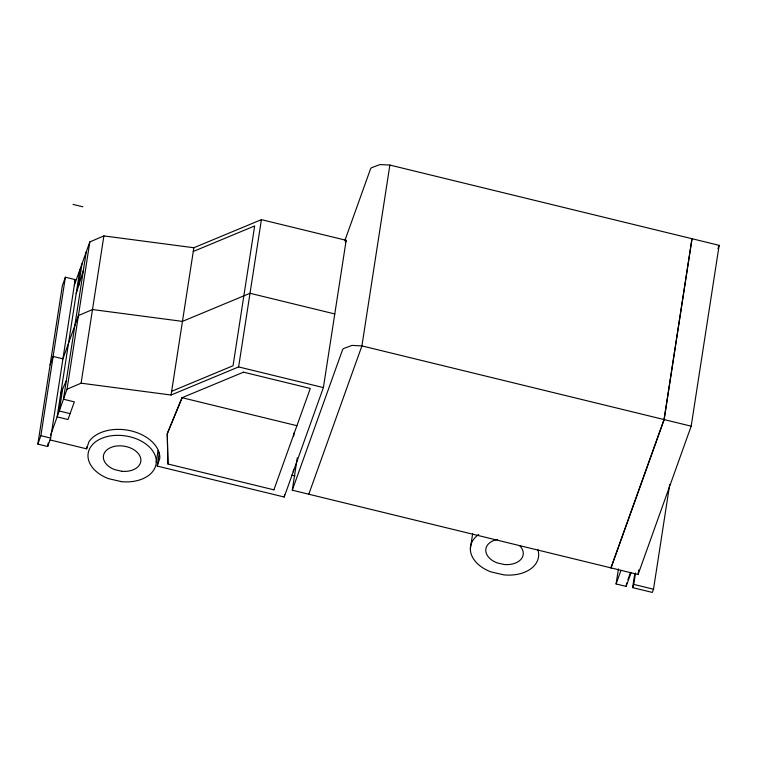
<?xml version="1.0" encoding="UTF-8"?>
<svg xmlns="http://www.w3.org/2000/svg" width="757" height="757" viewBox="0 0 757 757"><rect width="100%" height="100%" fill="white"/><g stroke="black" fill="none" stroke-linecap="round" stroke-linejoin="round"><path stroke-width="1.14" d="M37.85 444.122L62.358 285.654L65.376 277.213L75.189 279.607L50.681 438.066L47.653 446.516L37.85 444.122L40.878 435.672L65.376 277.213M47.653 446.516L48.202 443.015M79.911 269.587L57.135 416.87L68.016 419.52L74.328 401.882L63.446 399.223L86.232 251.949M62.661 388.852L59.235 410.985L70.117 413.644M78.596 285.843L82.011 263.71M50.445 435.559L67.042 389.202L89.818 241.928L103.879 235.91L193.849 247.747L261.402 219.644L346.167 240.31L323.39 387.584L284.206 497.018L157.229 466.066L159.311 452.629M67.042 389.202L81.103 383.184L103.879 235.91M50.113 439.949L86.601 448.844L86.941 446.611M156.283 461.902L158.052 450.5M81.103 383.184L171.073 395.022L193.849 247.747M171.073 395.022L238.625 366.918L261.402 219.644M284.206 497.018L284.575 494.681M293.612 436.231L294.151 432.73M293.233 471.819L293.593 469.482M344.804 240.754L370.561 168.83L371.441 167.742L379.967 164.572L389.874 165.064L719.15 245.334L691.179 426.172L638.075 574.497L292.278 490.195L297.283 457.834M389.874 165.064L361.912 345.902L308.799 494.226M470.362 548.541L472.652 533.723M631.026 572.784L626.143 586.41L616.094 583.959L618.422 568.933M626.143 586.41L626.682 582.947M669.699 484.489L653.509 589.211L652.354 592.428L632.615 587.621L634.745 573.863M632.615 587.621L633.77 584.404L635.539 572.935M638.075 574.497L638.785 569.879M76.202 293.593L83.384 270.353M86.591 448.873L88.938 441.728A37.225 24.849 8.8 0 1 130.696 430.799A37.225 24.849 8.8 0 1 159.841 458.127L157.238 466.028M74.432 281.718L75.189 279.607M74.318 285.2L89.818 241.928M50.104 364.893L53.122 356.443L62.935 358.837L78.425 315.565L92.496 309.547L182.456 321.384L250.018 293.281L334.783 313.947M345.372 242.524L346.167 240.31M273.883 489.826L310.304 388.464L243.413 372.151M292.278 490.195L342.59 349.668L343.47 348.58L351.996 345.41L361.912 345.902L691.179 426.172M717.958 248.656L719.15 245.334M610.927 567.882L664.04 419.558L692.002 238.72L664.154 419.586L611.05 567.911M616.094 583.959L620.977 570.333M627.922 579.72L630.562 572.368M243.499 372.179L182.04 397.699L167.24 433.695L167.903 463.984L274.006 489.855M182.106 397.709L167.297 433.714L167.969 464.003M60.844 392.864L66.294 380.818M193.272 251.475L254.664 225.936L233.042 365.754L171.65 391.293M73.05 204.418L82.854 206.803M238.625 366.918L323.39 387.584M182.04 397.699L296.848 425.68M291.729 475.141L295.003 475.935M40.878 435.672L50.681 438.066M633.77 584.404L653.509 589.211M537.782 549.412A34.387 22.956 8.8 0 1 503.935 574.885L490.905 571.876A34.387 22.956 8.8 0 1 478.746 534.48M519.586 545.551A18.887 12.604 8.8 0 1 521.204 559.054A18.887 12.604 8.8 0 1 504.2 564.495L497.037 562.839A18.887 12.604 8.8 0 1 485.757 550.027A18.887 12.604 8.8 0 1 497.633 539.448M121.811 471.28L114.657 469.624A18.887 12.604 8.8 0 1 109.084 448.381A18.887 12.604 8.8 0 1 139.581 455.44A18.887 12.604 8.8 0 1 121.811 471.28M121.546 481.67L108.516 478.651A34.387 22.956 8.8 0 1 98.391 439.987A34.387 22.956 8.8 0 1 153.908 452.837A34.387 22.956 8.8 0 1 121.546 481.67"/></g></svg>
